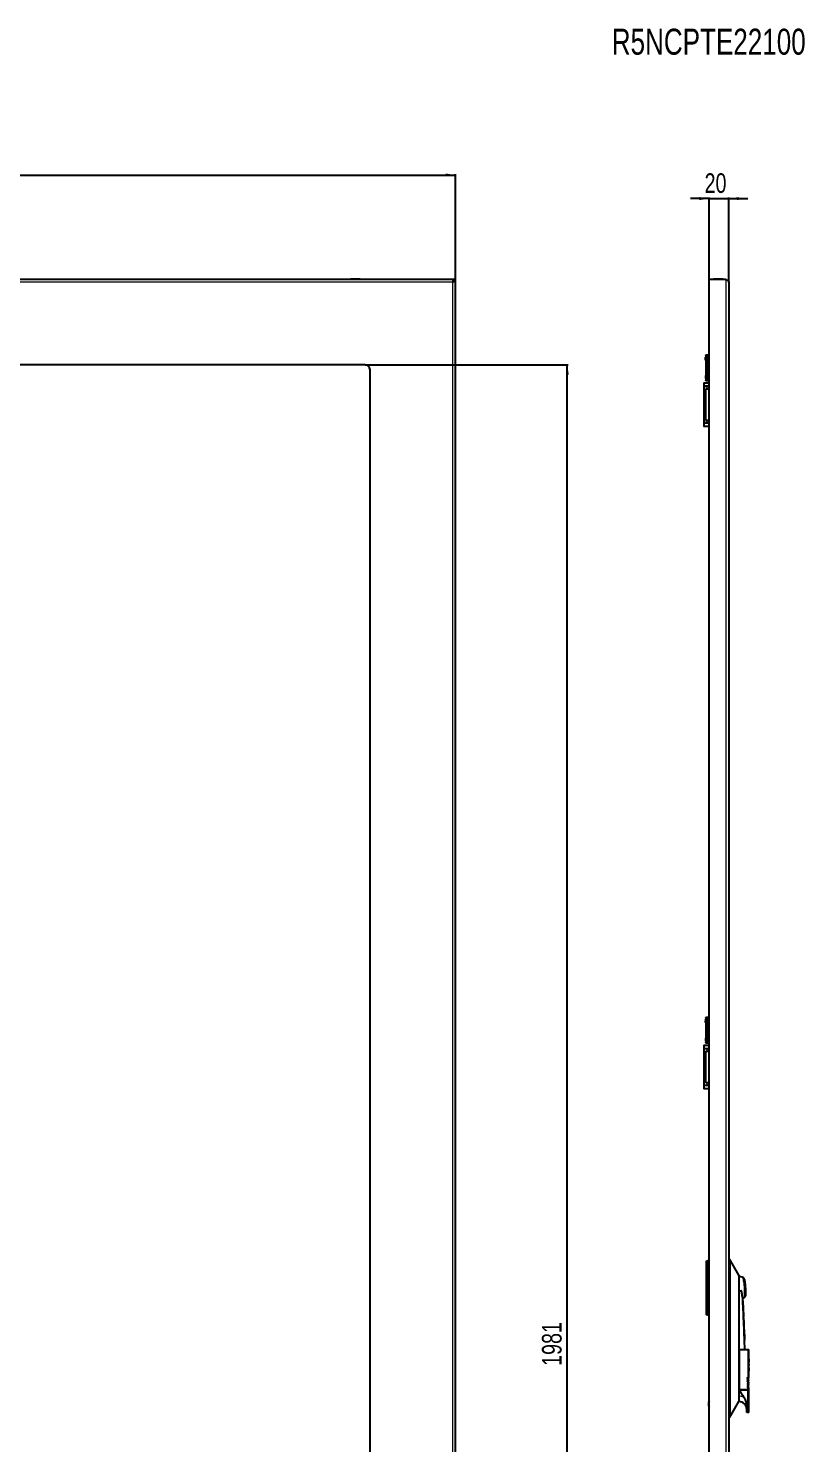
# Model space of a CAD drawing. Header units: millimetres. Extents: x -988 to 2049, y -1707 to 978.
# Drawn here: x -197 to 595, y -464 to 978 of the extents above; entities that cross this region are included whole.
import ezdxf

# ---------------------------------------------------------------- set-up
doc = ezdxf.new("R2010")
doc.units = ezdxf.units.MM
doc.layers.add('FORMAT', color=7, linetype='Continuous')
doc.styles.add('SLDTEXTSTYLE0', font='TXT', dxfattribs={"width": 0.75})
doc.dimstyles.new('SLDDIMSTYLE0', dxfattribs={"dimtxt": 20, "dimasz": 10, "dimexe": 0, "dimexo": 0.0625, "dimgap": 5, "dimtad": 2, "dimdec": 1, "dimrnd": 1e-09, "dimzin": 12, "dimdsep": 46, "dimtxsty": 'SLDTEXTSTYLE0', "dimsah": 1, "dimcen": 0.09, "dimadec": 0, "dimazin": 3, "dimtfac": 1, "dimtofl": 0, "dimtmove": 0, "dimatfit": 3, "dimfxl": 0, "dimfrac": 2, "dimtolj": 1, "dimtzin": 12, "dimarcsym": 0})
doc.dimstyles.new('SLDDIMSTYLE1', dxfattribs={"dimtxt": 20, "dimasz": 10, "dimexe": 0, "dimexo": 0.0625, "dimgap": 5, "dimtad": 2, "dimdec": 1, "dimrnd": 1e-09, "dimzin": 12, "dimdsep": 46, "dimtxsty": 'SLDTEXTSTYLE0', "dimsah": 1, "dimcen": 0.09, "dimadec": 0, "dimazin": 3, "dimtfac": 1, "dimtmove": 0, "dimatfit": 0, "dimfxl": 0, "dimfrac": 2, "dimtolj": 1, "dimtzin": 12, "dimarcsym": 0})

# ---------------------------------------------------------------- blocks, each defined once
blk = doc.blocks.new('_D')
at = {"layer": 'FORMAT'}
for p, q in [((-755.4, 722.3), (-755.4, 829.8)), ((-755.4, 828.8), (238.6, 828.8)), ((238.6, 722.3), (238.6, 829.8))]:
    blk.add_line(p, q, dxfattribs=at)
for points in [[(-755.4, 828.8), (-745.4, 827.3), (-745.4, 830.4)], [(238.6, 828.8), (228.6, 830.4), (228.6, 827.3)]]:
    blk.add_solid(points, dxfattribs=at)
at = {"layer": 'FORMAT', "insert": (-280.6, 854.6), "char_height": 20, "attachment_point": 1, "style": 'SLDTEXTSTYLE0'}
blk.add_mtext('994', dxfattribs=at)
blk = doc.blocks.new('_D_3')
at = {"layer": 'FORMAT'}
for p, q in [((146.6, 635.3), (353.6, 635.3)), ((352.6, -1345.7), (352.6, 635.3)), ((146.6, -1345.7), (353.6, -1345.7))]:
    blk.add_line(p, q, dxfattribs=at)
for points in [[(352.6, 635.3), (351.1, 625.3), (354.1, 625.3)], [(352.6, -1345.7), (354.1, -1335.7), (351.1, -1335.7)]]:
    blk.add_solid(points, dxfattribs=at)
at = {"layer": 'FORMAT', "insert": (326.8, -384.7), "char_height": 20, "attachment_point": 1, "rotation": 90, "style": 'SLDTEXTSTYLE0'}
blk.add_mtext('1981', dxfattribs=at)
blk = doc.blocks.new('_D_5')
at = {"layer": 'FORMAT'}
for p, q in [((497.3, 804.8), (478, 804.8)), ((497.3, 722.3), (497.3, 805.8)), ((497.3, 804.8), (517.3, 804.8)), ((517.3, 719.7), (517.3, 805.8)), ((517.3, 804.8), (536.5, 804.8))]:
    blk.add_line(p, q, dxfattribs=at)
for points in [[(497.3, 804.8), (487.3, 806.4), (487.3, 803.3)], [(517.3, 804.8), (527.3, 803.3), (527.3, 806.4)]]:
    blk.add_solid(points, dxfattribs=at)
at = {"layer": 'FORMAT', "insert": (492.5, 830.6), "char_height": 20, "attachment_point": 1, "style": 'SLDTEXTSTYLE0'}
blk.add_mtext('20', dxfattribs=at)

msp = doc.modelspace()

# ---------------------------------------------------------------- linework, layer by layer
at = {"color": 7, "linetype": 'Continuous', "lineweight": 25}
for p, q in [((236.29, 722.34), (-753.11, 722.34)), ((236.29, 722.34), (236.29, 720.61)), ((238.59, 722.34), (236.59, 722.34)), ((238.59, -1432.66), (238.59, 722.34)), ((497.27, -1432.66), (497.27, 722.34)), ((514.67, 722.34), (497.27, 722.34)), ((517.27, 719.74), (517.27, -279.16)), ((146.59, 635.34), (-663.41, 635.34)), ((493.67, 644.84), (493.67, 619.84)), ((497.27, 645.34), (495.67, 645.34)), ((151.59, -1340.66), (151.59, 630.34)), ((491.72, 616.34), (491.72, 614.34)), ((497.27, 616.84), (492.22, 616.84)), ((492.22, 613.84), (495.72, 613.84)), ((492.22, 613.84), (492.22, 613.54)), ((492.22, 576.14), (492.22, 613.54)), ((492.22, 613.54), (495.22, 613.54)), ((493.77, 610.84), (496.77, 610.84)), ((493.77, 578.84), (493.77, 610.84)), ((494.72, 613.84), (494.72, 613.54)), ((495.22, 613.54), (495.72, 613.54)), ((495.67, 619.34), (497.27, 619.34)), ((495.72, 613.54), (495.72, 613.84)), ((497.27, 610.84), (496.77, 610.84)), ((496.77, 578.84), (493.77, 578.84)), ((496.77, 578.84), (497.27, 578.84)), ((491.72, 575.34), (491.72, 573.34)), ((495.22, 576.14), (492.22, 576.14)), ((492.22, 576.14), (492.22, 575.84)), ((495.72, 575.84), (492.22, 575.84)), ((492.22, 572.84), (497.27, 572.84)), ((494.72, 576.14), (494.72, 575.84)), ((495.72, 576.14), (495.22, 576.14)), ((495.72, 575.84), (495.72, 576.14)), ((493.67, -30.16), (493.67, -55.16)), ((497.27, -29.66), (495.67, -29.66)), ((495.67, -55.66), (497.27, -55.66)), ((491.72, -58.66), (491.72, -60.66)), ((497.27, -58.16), (492.22, -58.16)), ((492.22, -61.16), (495.72, -61.16)), ((492.22, -61.16), (492.22, -61.46)), ((492.22, -98.86), (492.22, -61.46)), ((492.22, -61.46), (495.22, -61.46)), ((493.77, -64.16), (496.77, -64.16)), ((493.77, -96.16), (493.77, -64.16)), ((494.72, -61.16), (494.72, -61.46)), ((495.22, -61.46), (495.72, -61.46)), ((495.72, -61.46), (495.72, -61.16)), ((497.27, -64.16), (496.77, -64.16)), ((491.72, -99.66), (491.72, -101.66)), ((495.22, -98.86), (492.22, -98.86)), ((492.22, -98.86), (492.22, -99.16)), ((495.72, -99.16), (492.22, -99.16)), ((496.77, -96.16), (493.77, -96.16)), ((494.72, -98.86), (494.72, -99.16)), ((495.72, -98.86), (495.22, -98.86)), ((495.72, -99.16), (495.72, -98.86)), ((496.77, -96.16), (497.27, -96.16)), ((492.22, -102.16), (497.27, -102.16)), ((494.37, -277.66), (495.27, -277.66)), ((494.37, -279.66), (494.37, -277.66)), ((494.37, -330.66), (494.37, -279.66)), ((495.67, -278.06), (495.67, -279.66)), ((495.67, -278.46), (497.27, -278.46)), ((495.67, -279.66), (495.67, -330.66)), ((518.27, -276.16), (517.27, -276.16)), ((517.27, -279.16), (517.27, -281.66)), ((517.27, -281.66), (517.27, -431.66)), ((518.27, -281.66), (518.27, -431.66)), ((527.27, -292.16), (519.35, -278.08)), ((527.27, -292.16), (527.27, -297.63)), ((527.27, -297.63), (527.27, -305.16)), ((527.27, -305.16), (527.27, -408.16)), ((531.79, -324.83), (531.39, -315.64)), ((534.21, -313.22), (534.22, -313.04)), ((494.37, -332.66), (494.37, -330.66)), ((495.67, -330.66), (495.67, -332.26)), ((531.51, -318.86), (531.46, -318.49)), ((531.52, -318.86), (531.47, -318.49)), ((531.47, -318.49), (531.59, -321.64)), ((531.52, -319.15), (531.51, -318.86)), ((531.52, -318.86), (531.51, -318.86)), ((531.53, -319.15), (531.52, -318.86)), ((531.53, -319.15), (531.52, -319.15)), ((531.88, -326.92), (531.78, -324.83)), ((531.79, -324.84), (531.78, -324.84)), ((532.06, -330.83), (531.83, -327.03)), ((532.04, -330.43), (531.9, -327.34)), ((531.9, -328.73), (532.14, -332.72)), ((532.03, -330.43), (532.06, -330.83)), ((532.1, -332.09), (532.05, -330.83)), ((532.06, -330.83), (532.05, -330.83)), ((494.37, -332.66), (495.27, -332.66)), ((497.27, -331.86), (495.67, -331.86)), ((532.08, -332.72), (532.07, -332.72)), ((532.14, -332.72), (532.08, -332.72)), ((532.23, -334.94), (532.13, -332.72)), ((532.17, -334.94), (532.17, -334.93)), ((532.17, -334.94), (532.17, -334.94)), ((532.29, -336.2), (532.24, -334.94)), ((532.28, -336.21), (532.28, -336.2)), ((532.39, -338.66), (532.3, -336.53)), ((532.4, -338.66), (532.39, -338.66)), ((532.6, -343.21), (532.4, -338.64)), ((532.45, -340.68), (532.49, -341.66)), ((532.46, -340.68), (532.5, -341.66)), ((532.57, -343.21), (532.56, -343.21)), ((532.69, -345.58), (532.59, -343.21)), ((532.64, -345.58), (532.64, -345.58)), ((532.81, -348.05), (532.7, -345.58)), ((532.76, -347.29), (532.77, -347.29)), ((532.77, -347.29), (532.78, -347.29)), ((532.8, -347.81), (532.79, -347.66)), ((532.82, -348.21), (532.8, -347.93)), ((532.84, -349.51), (532.82, -349.51)), ((532.85, -349.51), (532.83, -349.51)), ((532.89, -349.98), (532.84, -348.73)), ((532.87, -350.3), (532.84, -349.51)), ((532.88, -350.3), (532.85, -349.51)), ((532.86, -350.3), (532.85, -350.3)), ((532.86, -350.3), (532.88, -350.3)), ((532.87, -349.48), (532.92, -350.58)), ((532.91, -350.29), (532.89, -349.98)), ((532.95, -351.19), (532.91, -350.4)), ((533, -352.42), (532.95, -351.19)), ((533.04, -353.23), (533.02, -352.95)), ((533.05, -353.48), (533.04, -353.34)), ((533.18, -356.55), (533.06, -353.87)), ((533.06, -353.95), (533.06, -353.95)), ((533.07, -353.95), (533.07, -353.95)), ((533.18, -358.01), (533.12, -356.57)), ((533.14, -356.55), (533.13, -356.55)), ((533.26, -358.66), (533.17, -356.55)), ((533.69, -368.16), (533.27, -358.66)), ((527.27, -368.16), (527.48, -368.16)), ((527.48, -368.16), (527.72, -368.16)), ((527.72, -368.16), (527.72, -408.66)), ((527.72, -368.16), (536.83, -368.16)), ((536.83, -368.16), (536.83, -396.16)), ((536.83, -368.16), (537.48, -368.16)), ((537.23, -373.16), (537.48, -373.16)), ((537.23, -373.16), (537.23, -382.92)), ((537.47, -375.11), (537.47, -373.16)), ((537.48, -373.16), (537.48, -368.16)), ((537.41, -382.92), (537.23, -382.92)), ((537.37, -386.72), (537.23, -386.72)), ((537.23, -386.72), (537.23, -389.69)), ((537.29, -387.22), (537.29, -388.02)), ((537.3, -387.22), (537.29, -387.22)), ((537.3, -388.02), (537.29, -388.02)), ((537.29, -388.51), (537.29, -389.69)), ((537.3, -388.51), (537.29, -388.51)), ((537.3, -387.22), (537.3, -388.02)), ((537.3, -387.22), (537.36, -387.22)), ((537.36, -388.02), (537.3, -388.02)), ((537.3, -388.51), (537.3, -389.69)), ((537.3, -388.51), (537.35, -388.51)), ((537.35, -375.11), (537.35, -380.97)), ((537.36, -375.11), (537.35, -375.11)), ((537.36, -380.97), (537.35, -380.97)), ((537.36, -375.11), (537.36, -380.97)), ((537.36, -375.11), (537.48, -375.11)), ((537.41, -380.97), (537.36, -380.97)), ((537.4, -388.25), (537.39, -388.25)), ((537.48, -376.09), (537.41, -376.09)), ((537.41, -376.09), (537.41, -380.97)), ((537.41, -382.92), (537.41, -385.85)), ((537.48, -385.85), (537.41, -385.85)), ((537.43, -387.56), (537.42, -387.56)), ((537.43, -388.9), (537.42, -388.9)), ((537.42, -389.26), (537.42, -389.27)), ((537.43, -389.26), (537.42, -389.26)), ((537.43, -389.27), (537.42, -389.27)), ((537.43, -389.26), (537.43, -389.27)), ((537.47, -386.72), (537.44, -389.69)), ((537.46, -378.04), (537.46, -380.97)), ((537.47, -378.04), (537.46, -378.04)), ((537.47, -380.97), (537.46, -380.97)), ((537.46, -382.92), (537.46, -383.9)), ((537.47, -382.92), (537.46, -382.92)), ((537.47, -383.9), (537.46, -383.9)), ((537.46, -388.59), (537.47, -387.32)), ((537.47, -388.59), (537.46, -388.59)), ((537.46, -389.69), (537.46, -389.08)), ((537.47, -389.08), (537.46, -389.08)), ((537.47, -378.04), (537.47, -376.09)), ((537.47, -378.04), (537.47, -380.97)), ((537.47, -378.04), (537.48, -378.04)), ((537.47, -382.92), (537.47, -380.97)), ((537.48, -380.97), (537.47, -380.97)), ((537.47, -382.92), (537.47, -383.9)), ((537.47, -382.92), (537.48, -382.92)), ((537.47, -385.85), (537.47, -383.9)), ((537.48, -383.9), (537.47, -383.9)), ((537.48, -386.72), (537.47, -386.72)), ((537.47, -388.59), (537.48, -387.32)), ((537.48, -387.32), (537.47, -387.32)), ((537.47, -389.08), (537.47, -388.26)), ((537.47, -388.59), (537.48, -388.59)), ((537.47, -389.08), (537.48, -389.08)), ((537.47, -389.69), (537.47, -389.08)), ((537.48, -376.09), (537.48, -375.11)), ((537.48, -380.97), (537.48, -378.04)), ((537.48, -383.9), (537.48, -382.92)), ((537.48, -386.72), (537.48, -385.85)), ((537.48, -387.35), (537.48, -386.72)), ((537.48, -387.32), (537.48, -388.59)), ((537.48, -396.16), (537.48, -389.08)), ((536.29, -396.26), (536.72, -396.26)), ((536.29, -397.66), (536.72, -397.66)), ((536.29, -399.06), (536.72, -399.06)), ((536.29, -400.46), (536.72, -400.46)), ((536.29, -401.86), (536.72, -401.86)), ((536.29, -403.26), (536.72, -403.26)), ((537.38, -396.26), (536.72, -396.26)), ((537.38, -397.66), (536.72, -397.66)), ((537.38, -399.06), (536.72, -399.06)), ((537.38, -400.46), (536.72, -400.46)), ((537.38, -401.86), (536.72, -401.86)), ((537.38, -403.26), (536.72, -403.26)), ((537.48, -397.56), (536.83, -397.56)), ((537.48, -398.96), (536.83, -398.96)), ((537.48, -400.36), (536.83, -400.36)), ((537.48, -401.76), (536.83, -401.76)), ((537.48, -403.16), (536.83, -403.16)), ((537.48, -397.56), (536.98, -396.26)), ((537.48, -398.96), (536.98, -397.66)), ((537.48, -400.36), (536.98, -399.06)), ((537.48, -401.76), (536.98, -400.46)), ((537.48, -403.16), (536.98, -401.86)), ((537.48, -404.56), (536.98, -403.26)), ((537.23, -389.69), (537.3, -389.69)), ((537.38, -389.69), (537.4, -389.69)), ((537.39, -389.69), (537.43, -389.69)), ((537.42, -389.6), (537.42, -389.69)), ((537.43, -389.6), (537.42, -389.6)), ((537.43, -389.6), (537.43, -389.69)), ((537.44, -389.69), (537.47, -389.69)), ((527.27, -408.16), (527.27, -409.16)), ((527.27, -408.66), (527.48, -408.66)), ((527.48, -409.16), (527.27, -409.16)), ((527.27, -415.69), (527.27, -421.16)), ((527.48, -408.66), (527.72, -408.66)), ((527.48, -409.16), (527.72, -409.16)), ((527.72, -408.66), (536.83, -408.66)), ((527.72, -409.16), (536.83, -409.16)), ((535.48, -409.16), (535.46, -408.66)), ((536.29, -404.66), (536.72, -404.66)), ((536.29, -406.06), (536.72, -406.06)), ((537.38, -404.66), (536.72, -404.66)), ((537.38, -406.06), (536.72, -406.06)), ((537.48, -404.56), (536.83, -404.56)), ((537.48, -405.96), (536.83, -405.96)), ((536.83, -407.36), (536.83, -408.66)), ((537.48, -407.36), (536.83, -407.36)), ((536.83, -408.66), (537.48, -408.66)), ((536.83, -429.16), (536.83, -409.16)), ((536.83, -409.16), (537.48, -409.16)), ((537.48, -405.96), (536.98, -404.66)), ((537.48, -407.36), (536.98, -406.06)), ((537.48, -408.66), (537.48, -407.36)), ((537.48, -432.16), (537.48, -409.16)), ((496.25, -422.88), (496.56, -422.96)), ((496.56, -424.06), (496.25, -424.14)), ((496.56, -421.51), (496.56, -421.59)), ((496.56, -422.96), (496.56, -424.06)), ((496.56, -425.43), (496.56, -425.51)), ((517.27, -431.66), (517.27, -434.16)), ((519.35, -435.25), (527.27, -421.16)), ((527.27, -421.16), (527.48, -421.16)), ((535.48, -429.16), (535.48, -426.07)), ((537.2, -432.16), (535.48, -432.16)), ((537.48, -432.16), (537.2, -432.16)), ((517.27, -434.16), (517.27, -1430.06)), ((518.27, -437.16), (517.27, -437.16))]:
    msp.add_line(p, q, dxfattribs=at)
at = {"color": 8, "linetype": 'Continuous', "lineweight": 18}
for p, q in [((141.45, 722.46), (131.73, 722.46)), ((141.34, 722.59), (131.84, 722.59)), ((511.13, 722.46), (501.41, 722.46)), ((511.02, 722.59), (501.52, 722.59)), ((514.67, -1432.66), (514.67, 722.34)), ((235.99, 719.74), (-752.81, 719.74)), ((235.99, -1430.06), (235.99, 719.74)), ((495.67, 644.84), (497.27, 644.84)), ((495.67, 619.84), (495.67, 644.84)), ((495.22, 613.54), (495.22, 613.84)), ((495.22, 610.84), (495.22, 613.54)), ((497.27, 619.84), (495.67, 619.84)), ((496.77, 578.84), (496.77, 610.84)), ((495.22, 576.14), (495.22, 578.84)), ((495.22, 575.84), (495.22, 576.14)), ((495.67, -55.16), (495.67, -30.16)), ((495.67, -30.16), (497.27, -30.16)), ((497.27, -55.16), (495.67, -55.16)), ((495.22, -61.46), (495.22, -61.16)), ((495.22, -64.16), (495.22, -61.46)), ((496.77, -96.16), (496.77, -64.16)), ((495.22, -98.86), (495.22, -96.16)), ((495.22, -99.16), (495.22, -98.86)), ((494.37, -279.66), (495.27, -279.66)), ((495.27, -279.66), (495.27, -277.66)), ((495.27, -330.66), (495.27, -279.66)), ((495.27, -279.66), (495.67, -279.66)), ((497.27, -279.46), (495.67, -279.46)), ((518.27, -281.66), (517.27, -281.66)), ((494.37, -330.66), (495.27, -330.66)), ((495.27, -332.66), (495.27, -330.66)), ((495.27, -330.66), (495.67, -330.66)), ((495.67, -330.86), (497.27, -330.86)), ((532.46, -340.68), (532.45, -340.68)), ((532.5, -341.66), (532.49, -341.66)), ((527.48, -368.16), (527.48, -408.66)), ((536.83, -396.16), (537.48, -396.16)), ((527.48, -415.69), (527.27, -415.69)), ((527.48, -421.16), (527.48, -415.69)), ((518.27, -431.66), (517.27, -431.66)), ((535.48, -429.16), (536.83, -429.16))]:
    msp.add_line(p, q, dxfattribs=at)
at = {"color": 7, "linetype": 'Continuous', "lineweight": 25, "flags": 128}
for points in [[(531.83, -327.03), (531.87, -327.98), (531.9, -328.73)], [(532.08, -332.72), (532.13, -333.96), (532.17, -334.94)], [(532.45, -341.35), (532.56, -343.72), (532.64, -345.58)], [(532.49, -341.66), (532.53, -342.53), (532.56, -343.21)], [(532.5, -341.66), (532.54, -342.53), (532.57, -343.21)], [(532.84, -350.16), (533.03, -354.56), (533.18, -358.01)], [(533.13, -356.55), (532.97, -353.05), (532.85, -350.3)], [(533.14, -356.55), (532.98, -353.05), (532.86, -350.3)], [(537.39, -388.99), (537.39, -389.17), (537.39, -389.31)], [(537.42, -389.26), (537.42, -389.06), (537.42, -388.9)], [(537.43, -389.26), (537.43, -389.06), (537.43, -388.9)]]:
    msp.add_lwpolyline(points, dxfattribs=at)
at = {"color": 7, "linetype": 'Continuous', "lineweight": 25}
for centre, radius, start, end in [((131.85, 722.46), 0.126, 96.02558, 180), ((157.49, 722.4), 25.77, 179.86102, 180.13898), ((136.59, 677.59), 45.25, 90.0016, 96.02558), ((136.59, 677.59), 45.25, 83.97442, 89.9984), ((141.32, 722.46), 0.126, 0, 83.97442), ((115.68, 722.4), 25.77, 359.86102, 0.13898), ((501.54, 722.46), 0.126, 96.02558, 180), ((527.18, 722.4), 25.77, 179.86102, 180.13898), ((506.27, 677.59), 45.25, 90.0016, 96.02558), ((506.27, 677.59), 45.25, 83.97442, 89.9984), ((511.01, 722.46), 0.126, 0, 83.97442), ((485.37, 722.4), 25.77, 359.86102, 0.13898), ((146.59, 630.34), 5, 0, 90), ((492.22, 616.34), 0.5, 90, 180), ((492.22, 614.34), 0.5, 180, 270), ((492.22, 575.34), 0.5, 90, 180), ((492.22, 573.34), 0.5, 180, 270), ((492.22, -58.66), 0.5, 90, 180), ((492.22, -60.66), 0.5, 180, 270), ((492.22, -99.66), 0.5, 90, 180), ((492.22, -101.66), 0.5, 180, 270), ((495.27, -278.06), 0.4, 0, 90), ((527.27, -305.16), 11.4, 66.37549, 90), ((527.27, -305.16), 11.4, 291.36213, 301.71629), ((495.27, -332.26), 0.4, 270, 0), ((537.38, -396.16), 0.1, 270, 0), ((537.38, -397.56), 0.1, 270, 0), ((537.38, -398.96), 0.1, 270, 0), ((537.38, -400.36), 0.1, 270, 0), ((537.38, -401.76), 0.1, 270, 360), ((537.38, -403.16), 0.1, 270, 0), ((537.38, -404.56), 0.1, 270, 0), ((537.38, -405.96), 0.1, 270, 0), ((501.66, -423.51), 5.45, 159.42245, 173.41237), ((501.66, -423.52), 5.45, 186.58763, 200.57755), ((501.52, -423.51), 5.35, 142.60007, 158.09132), ((501.52, -423.51), 5.35, 201.90868, 217.39993), ((527.48, -429.16), 8, 0, 90)]:
    msp.add_arc(centre, radius, start, end, dxfattribs=at)
at = {"color": 8, "linetype": 'Continuous', "lineweight": 18}
msp.add_arc((527.63, -427.76), 12.07, 66.28954, 90.71323, dxfattribs=at)
at = {"color": 7, "linetype": 'Continuous', "lineweight": 25}
for points, knots in [([(236.29, 722.34), (236.26, 722.34), (236.24, 722.27), (236.19, 722.01), (236.16, 721.82), (236.11, 721.34), (236.09, 721.05), (236.04, 720.42), (236.01, 720.08), (235.99, 719.74)], [0, 0, 0, 0, 0.25, 0.25, 0.5, 0.5, 0.75, 0.75, 1, 1, 1, 1]), ([(235.99, 719.74), (236.16, 719.85), (236.33, 719.96), (236.66, 720.17), (236.83, 720.28), (237.14, 720.5), (237.29, 720.61), (237.58, 720.82), (237.71, 720.93), (237.95, 721.15), (238.06, 721.26), (238.25, 721.47), (238.33, 721.58), (238.52, 721.91), (238.59, 722.12), (238.59, 722.34)], [0, 0, 0, 0, 0.125, 0.125, 0.25, 0.25, 0.375, 0.375, 0.5, 0.5, 0.625, 0.625, 0.75, 0.75, 1, 1, 1, 1]), ([(235.99, 719.74), (236.15, 720.17), (236.3, 720.6), (236.52, 721.47), (236.59, 721.9), (236.59, 722.34)], [0, 0, 0, 0, 0.5, 0.5, 1, 1, 1, 1]), ([(514.67, 722.34), (514.84, 722.23), (515.01, 722.12), (515.35, 721.91), (515.51, 721.8), (515.83, 721.58), (515.98, 721.47), (516.26, 721.26), (516.39, 721.15), (516.63, 720.93), (516.74, 720.82), (516.93, 720.61), (517.01, 720.5), (517.21, 720.17), (517.27, 719.96), (517.27, 719.74)], [0, 0, 0, 0, 0.125, 0.125, 0.25, 0.25, 0.375, 0.375, 0.5, 0.5, 0.625, 0.625, 0.75, 0.75, 1, 1, 1, 1]), ([(493.37, 642.84), (493.37, 642.9), (493.37, 642.98), (493.37, 643.07), (493.37, 643.16), (493.37, 643.29), (493.37, 643.32), (493.37, 643.34)], [0, 0, 0, 0, 0.1246927, 0.1871822, 0.2497734, 0.5000394, 1, 1, 1, 1]), ([(493.37, 642.63), (493.37, 642.63), (493.37, 642.64), (493.37, 642.65), (493.37, 642.66), (493.37, 642.68), (493.37, 642.72), (493.37, 642.77), (493.37, 642.81), (493.37, 642.83), (493.37, 642.84)], [0, 0, 0, 0, 0.1288253, 0.1801694, 0.2433966, 0.3698599, 0.4998642, 0.7496495, 0.8434763, 1, 1, 1, 1]), ([(493.37, 641.12), (493.37, 641.2), (493.37, 641.36), (493.37, 641.58), (493.37, 641.75), (493.37, 641.92), (493.37, 642.03), (493.37, 642.04), (493.37, 642.05)], [0, 0, 0, 0, 0.12504855, 0.2498861, 0.37085579, 0.49981991, 0.74960864, 1, 1, 1, 1]), ([(493.37, 640.28), (493.37, 640.29), (493.37, 640.3), (493.37, 640.38), (493.37, 640.48), (493.37, 640.61), (493.37, 640.82), (493.37, 641), (493.37, 641.12)], [0, 0, 0, 0, 0.25007, 0.3791813, 0.5004993, 0.6241696, 0.7508424, 1, 1, 1, 1]), ([(493.37, 624.4), (493.37, 624.39), (493.37, 624.38), (493.37, 624.29), (493.37, 624.2), (493.37, 624.07), (493.37, 623.86), (493.37, 623.68), (493.37, 623.55)], [0, 0, 0, 0, 0.2500695, 0.3795588, 0.5004992, 0.6245563, 0.7508428, 1, 1, 1, 1]), ([(493.37, 623.55), (493.37, 623.52), (493.37, 623.44), (493.37, 623.28), (493.37, 623.1), (493.37, 622.92), (493.37, 622.76), (493.37, 622.65), (493.37, 622.64), (493.37, 622.63)], [0, 0, 0, 0, 0.0626366, 0.1252782, 0.2500723, 0.3748405, 0.4999941, 0.7496958, 1, 1, 1, 1]), ([(493.37, 622.05), (493.37, 622.04), (493.37, 622.04), (493.37, 622.03), (493.37, 622.02), (493.37, 621.99), (493.37, 621.93), (493.37, 621.88), (493.37, 621.84)], [0, 0, 0, 0, 0.1310705, 0.1824367, 0.2437962, 0.3713877, 0.5004416, 1, 1, 1, 1]), ([(493.37, 621.84), (493.37, 621.81), (493.37, 621.76), (493.37, 621.67), (493.37, 621.61), (493.37, 621.52), (493.37, 621.39), (493.37, 621.36), (493.37, 621.34)], [0, 0, 0, 0, 0.0626863, 0.1251726, 0.1876279, 0.2501847, 0.5003136, 1, 1, 1, 1]), ([(493.37, -32.16), (493.37, -32.1), (493.37, -32.02), (493.37, -31.93), (493.37, -31.84), (493.37, -31.71), (493.37, -31.68), (493.37, -31.66)], [0, 0, 0, 0, 0.1246927, 0.1871822, 0.2497734, 0.5000394, 1, 1, 1, 1]), ([(493.37, -32.37), (493.37, -32.37), (493.37, -32.36), (493.37, -32.35), (493.37, -32.34), (493.37, -32.32), (493.37, -32.28), (493.37, -32.23), (493.37, -32.19), (493.37, -32.17), (493.37, -32.16)], [0, 0, 0, 0, 0.1288253, 0.1801694, 0.2433966, 0.3698599, 0.4998642, 0.7496495, 0.8434763, 1, 1, 1, 1]), ([(493.37, -33.88), (493.37, -33.8), (493.37, -33.64), (493.37, -33.42), (493.37, -33.25), (493.37, -33.08), (493.37, -32.97), (493.37, -32.96), (493.37, -32.95)], [0, 0, 0, 0, 0.1250486, 0.2498861, 0.3708558, 0.4998199, 0.7496086, 1, 1, 1, 1]), ([(493.37, -34.72), (493.37, -34.71), (493.37, -34.7), (493.37, -34.62), (493.37, -34.52), (493.37, -34.39), (493.37, -34.18), (493.37, -34), (493.37, -33.88)], [0, 0, 0, 0, 0.25007, 0.3791813, 0.5004993, 0.6241696, 0.7508424, 1, 1, 1, 1]), ([(493.37, -50.6), (493.37, -50.61), (493.37, -50.62), (493.37, -50.71), (493.37, -50.8), (493.37, -50.93), (493.37, -51.14), (493.37, -51.32), (493.37, -51.45)], [0, 0, 0, 0, 0.2500695, 0.3795588, 0.5004992, 0.6245563, 0.7508428, 1, 1, 1, 1]), ([(493.37, -51.45), (493.37, -51.48), (493.37, -51.56), (493.37, -51.72), (493.37, -51.9), (493.37, -52.08), (493.37, -52.24), (493.37, -52.35), (493.37, -52.36), (493.37, -52.37)], [0, 0, 0, 0, 0.0626366, 0.1252782, 0.2500723, 0.3748405, 0.4999941, 0.7496958, 1, 1, 1, 1]), ([(493.37, -52.95), (493.37, -52.96), (493.37, -52.96), (493.37, -52.97), (493.37, -52.98), (493.37, -53.01), (493.37, -53.07), (493.37, -53.12), (493.37, -53.16)], [0, 0, 0, 0, 0.1310705, 0.1824367, 0.2437962, 0.3713877, 0.5004416, 1, 1, 1, 1]), ([(493.37, -53.16), (493.37, -53.19), (493.37, -53.24), (493.37, -53.33), (493.37, -53.39), (493.37, -53.48), (493.37, -53.61), (493.37, -53.64), (493.37, -53.66)], [0, 0, 0, 0, 0.0626863, 0.1251726, 0.1876279, 0.2501847, 0.5003136, 1, 1, 1, 1]), ([(518.27, -276.16), (518.27, -276.22), (518.27, -276.34), (518.27, -277.29), (518.27, -278.69), (518.27, -280.23), (518.27, -281.26), (518.27, -281.66)], [0, 0, 0, 0, 0.2146939, 0.4293877, 0.6440816, 0.8587754, 1, 1, 1, 1]), ([(519.35, -278.08), (519.16, -277.78), (518.8, -277.2), (518.45, -276.49), (518.28, -276.16)], [0, 0, 0, 0, 0.5253232, 1, 1, 1, 1]), ([(532.9, -295.92), (532.88, -295.86), (532.82, -295.68), (532.64, -295.38), (532.33, -295), (532.02, -294.83), (531.85, -294.74)], [0, 0, 0, 0, 0.1241525, 0.3416426, 0.6499736, 1, 1, 1, 1]), ([(532.98, -296.26), (532.97, -296.24), (532.96, -296.15), (533.05, -296.65), (533.25, -297.84), (533.59, -300.07), (533.9, -302.82), (534.14, -305.77), (534.25, -308.55), (534.27, -310.87), (534.24, -312.5), (534.21, -313.16), (534.21, -313.21), (534.21, -313.22)], [0, 0, 0, 0, 0.0304029, 0.0987685, 0.2060227, 0.3169243, 0.4297958, 0.5422701, 0.6521441, 0.7582201, 0.8609093, 0.9621672, 1, 1, 1, 1]), ([(531.37, -315.64), (531.37, -315.65), (531.38, -315.67), (531.13, -314.31), (530.81, -312.12), (530.52, -310.05), (530.45, -308.82), (530.21, -308.45), (530.14, -308.4), (530.08, -308.38), (529.95, -308.39), (529.51, -308.46), (528.58, -308.49), (527.77, -308.28), (527.29, -308.16)], [0, 0, 0, 0, 0.14208841, 0.36746336, 0.59156064, 0.73942606, 0.81330964, 0.82019129, 0.82561243, 0.82930256, 0.83304224, 0.84875727, 0.91187682, 1, 1, 1, 1]), ([(533.27, -314.83), (533.35, -314.79), (533.57, -314.66), (533.82, -314.36), (534.03, -314.03), (534.13, -313.75), (534.17, -313.58), (534.18, -313.52)], [0, 0, 0, 0, 0.17470151, 0.45834159, 0.69638119, 0.88850071, 1, 1, 1, 1]), ([(531.62, -321.58), (531.6, -321.15), (531.56, -320.27), (531.54, -319.53), (531.53, -319.15)], [0, 0, 0, 0, 0.5009634, 1, 1, 1, 1]), ([(531.59, -321.64), (531.62, -322.23), (531.67, -323.41), (531.76, -325.12), (531.84, -326.43), (531.89, -327.09), (531.9, -327.31), (531.9, -327.34), (531.9, -327.35)], [0, 0, 0, 0, 0.2502823, 0.4993933, 0.7487907, 0.8746994, 0.9372862, 1, 1, 1, 1]), ([(531.79, -324.84), (531.79, -324.83), (531.79, -324.79), (531.78, -324.54), (531.75, -324.18), (531.72, -323.59), (531.67, -322.71), (531.63, -321.96), (531.62, -321.58)], [0, 0, 0, 0, 0.1244159, 0.2483566, 0.3739824, 0.5001693, 0.7493996, 1, 1, 1, 1]), ([(532.29, -336.23), (532.29, -336.19), (532.29, -336.11), (532.29, -336.44), (532.3, -337.04), (532.32, -337.55), (532.32, -337.81)], [0, 0, 0, 0, 0.248736, 0.498686, 0.7481067, 1, 1, 1, 1]), ([(532.32, -337.81), (532.33, -338.09), (532.35, -338.63), (532.39, -339.84), (532.43, -340.74), (532.45, -341.35)], [0, 0, 0, 0, 0.249362, 0.4996719, 1, 1, 1, 1]), ([(532.39, -338.66), (532.39, -338.67), (532.39, -338.68), (532.39, -338.86), (532.39, -339.11), (532.4, -339.46), (532.42, -339.99), (532.44, -340.41), (532.45, -340.68)], [0, 0, 0, 0, 0.2494324, 0.37514, 0.4993561, 0.6234585, 0.749245, 1, 1, 1, 1]), ([(532.4, -338.66), (532.4, -338.67), (532.4, -338.68), (532.4, -338.86), (532.4, -339.11), (532.41, -339.46), (532.43, -339.99), (532.45, -340.41), (532.46, -340.68)], [0, 0, 0, 0, 0.2494324, 0.37514, 0.4993561, 0.6234585, 0.749245, 1, 1, 1, 1]), ([(532.79, -347.66), (532.79, -347.73), (532.8, -347.85), (532.81, -348.26), (532.83, -348.89), (532.86, -349.72), (532.89, -350.3), (532.9, -350.58)], [0, 0, 0, 0, 0.1246003, 0.2489765, 0.5004054, 0.7493329, 1, 1, 1, 1]), ([(532.91, -350.58), (532.89, -350.06), (532.86, -349.29), (532.82, -348.32), (532.81, -347.98), (532.8, -347.81)], [0, 0, 0, 0, 0.4989654, 0.74992197, 1, 1, 1, 1]), ([(532.92, -350.58), (532.9, -350.16), (532.87, -349.53), (532.84, -348.73), (532.82, -348.38), (532.82, -348.21)], [0, 0, 0, 0, 0.5014603, 0.750257, 1, 1, 1, 1]), ([(532.83, -349.51), (532.83, -349.52), (532.83, -349.54), (532.83, -349.69), (532.83, -349.87), (532.83, -350.04), (532.84, -350.12), (532.84, -350.16)], [0, 0, 0, 0, 0.2494454, 0.4989987, 0.7485105, 0.8738593, 1, 1, 1, 1]), ([(532.9, -350.58), (532.91, -350.86), (532.94, -351.42), (532.98, -352.24), (533.01, -352.87), (533.04, -353.28), (533.04, -353.41), (533.05, -353.48)], [0, 0, 0, 0, 0.24873067, 0.49737733, 0.75052803, 0.87523315, 1, 1, 1, 1]), ([(533.04, -353.34), (533.03, -353.17), (533.02, -352.83), (532.97, -351.87), (532.93, -351.1), (532.91, -350.58)], [0, 0, 0, 0, 0.2495753, 0.5008418, 1, 1, 1, 1]), ([(532.92, -350.58), (532.94, -350.96), (532.96, -351.38), (532.97, -351.76), (532.97, -351.79)], [0, 0, 0, 0, 0.9133415, 1, 1, 1, 1]), ([(533.02, -352.95), (533.02, -352.78), (533, -352.43), (532.97, -351.63), (532.94, -351), (532.92, -350.58)], [0, 0, 0, 0, 0.2508953, 0.500775, 1, 1, 1, 1]), ([(533.05, -353.52), (533.05, -353.58), (533.06, -353.77), (533.06, -353.88), (533.07, -353.95)], [0, 0, 0, 0, 0.33497063, 1, 1, 1, 1]), ([(533.18, -358.01), (533.18, -358.05), (533.19, -358.14), (533.2, -358.3), (533.21, -358.48), (533.22, -358.63), (533.23, -358.65), (533.23, -358.66)], [0, 0, 0, 0, 0.1253881, 0.2505914, 0.5001924, 0.7498055, 1, 1, 1, 1]), ([(537.35, -388.51), (537.36, -388.52), (537.37, -388.52), (537.38, -388.58), (537.38, -388.65), (537.39, -388.75), (537.39, -388.87), (537.39, -388.96), (537.39, -388.99)], [0, 0, 0, 0, 0.3623072, 0.4997618, 0.6038945, 0.7077513, 0.8881589, 1, 1, 1, 1]), ([(537.42, -387.56), (537.42, -387.48), (537.42, -387.33), (537.42, -387.11), (537.41, -386.95), (537.39, -386.74), (537.37, -386.73), (537.36, -386.72)], [0, 0, 0, 0, 0.125885, 0.2500023, 0.3752557, 0.5012371, 1, 1, 1, 1]), ([(537.36, -387.22), (537.37, -387.22), (537.38, -387.23), (537.39, -387.33), (537.39, -387.42), (537.39, -387.52), (537.39, -387.59), (537.39, -387.62)], [0, 0, 0, 0, 0.4647786, 0.6394977, 0.7667833, 0.8944855, 1, 1, 1, 1]), ([(537.39, -387.62), (537.39, -387.66), (537.39, -387.74), (537.39, -387.84), (537.39, -387.92), (537.38, -388.01), (537.37, -388.01), (537.36, -388.02)], [0, 0, 0, 0, 0.1448477, 0.2595538, 0.3741459, 0.5488424, 1, 1, 1, 1]), ([(537.43, -387.56), (537.43, -387.47), (537.43, -387.3), (537.42, -387.09), (537.42, -386.92), (537.4, -386.74), (537.38, -386.73), (537.37, -386.72)], [0, 0, 0, 0, 0.1491412, 0.264134, 0.3788516, 0.5602325, 1, 1, 1, 1]), ([(537.39, -388.25), (537.4, -388.23), (537.41, -388.19), (537.41, -388.06), (537.42, -387.93), (537.42, -387.77), (537.42, -387.64), (537.42, -387.56)], [0, 0, 0, 0, 0.2497832, 0.499064, 0.6242352, 0.7496528, 1, 1, 1, 1]), ([(537.42, -388.9), (537.42, -388.82), (537.41, -388.71), (537.41, -388.56), (537.41, -388.46), (537.41, -388.39), (537.4, -388.31), (537.4, -388.27), (537.39, -388.25)], [0, 0, 0, 0, 0.2503671, 0.3757454, 0.500635, 0.6256328, 0.7501265, 1, 1, 1, 1]), ([(537.39, -389.31), (537.39, -389.35), (537.39, -389.42), (537.39, -389.54), (537.39, -389.63), (537.39, -389.68), (537.39, -389.69)], [0, 0, 0, 0, 0.25613945, 0.51269783, 0.91902215, 1, 1, 1, 1]), ([(537.4, -388.25), (537.41, -388.22), (537.42, -388.17), (537.42, -388), (537.43, -387.81), (537.43, -387.65), (537.43, -387.57), (537.43, -387.56)], [0, 0, 0, 0, 0.3314728, 0.5464809, 0.7625261, 0.960277, 1, 1, 1, 1]), ([(537.43, -388.9), (537.43, -388.8), (537.42, -388.64), (537.42, -388.44), (537.41, -388.32), (537.41, -388.28), (537.4, -388.25)], [0, 0, 0, 0, 0.3364219, 0.5234602, 0.710673, 1, 1, 1, 1]), ([(537.42, -389.6), (537.42, -389.59), (537.42, -389.58), (537.42, -389.54), (537.42, -389.44), (537.42, -389.34), (537.42, -389.27)], [0, 0, 0, 0, 0.1253633, 0.25003164, 0.49967516, 1, 1, 1, 1]), ([(537.43, -389.6), (537.43, -389.59), (537.43, -389.56), (537.43, -389.48), (537.43, -389.38), (537.43, -389.31), (537.43, -389.27)], [0, 0, 0, 0, 0.2026304, 0.4204058, 0.7280078, 1, 1, 1, 1]), ([(536.82, -397.56), (536.73, -397.34), (536.6, -397.02), (536.42, -396.59), (536.33, -396.37), (536.29, -396.26)], [0, 0, 0, 0, 0.4999933, 0.7499958, 1, 1, 1, 1]), ([(536.82, -398.96), (536.73, -398.74), (536.6, -398.42), (536.42, -397.99), (536.33, -397.77), (536.29, -397.66)], [0, 0, 0, 0, 0.4999933, 0.7499958, 1, 1, 1, 1]), ([(536.82, -400.36), (536.73, -400.14), (536.6, -399.82), (536.42, -399.39), (536.33, -399.17), (536.29, -399.06)], [0, 0, 0, 0, 0.4999933, 0.7499958, 1, 1, 1, 1]), ([(536.82, -401.76), (536.73, -401.54), (536.6, -401.22), (536.42, -400.79), (536.33, -400.57), (536.29, -400.46)], [0, 0, 0, 0, 0.4999933, 0.7499958, 1, 1, 1, 1]), ([(536.82, -403.16), (536.73, -402.94), (536.6, -402.62), (536.42, -402.19), (536.33, -401.97), (536.29, -401.86)], [0, 0, 0, 0, 0.49999327, 0.74999583, 1, 1, 1, 1]), ([(536.82, -404.56), (536.73, -404.34), (536.6, -404.02), (536.42, -403.59), (536.33, -403.37), (536.29, -403.26)], [0, 0, 0, 0, 0.4999933, 0.7499958, 1, 1, 1, 1]), ([(536.72, -396.26), (536.73, -396.26), (536.76, -396.26), (536.8, -396.23), (536.82, -396.2), (536.82, -396.18), (536.83, -396.16), (536.83, -396.16)], [0, 0, 0, 0, 0.2956914, 0.5686867, 0.7598531, 0.9519121, 1, 1, 1, 1]), ([(536.72, -397.66), (536.73, -397.66), (536.76, -397.66), (536.8, -397.63), (536.82, -397.6), (536.82, -397.58), (536.83, -397.56), (536.83, -397.56)], [0, 0, 0, 0, 0.2956914, 0.5686867, 0.7598531, 0.9519121, 1, 1, 1, 1]), ([(536.72, -399.06), (536.73, -399.06), (536.76, -399.06), (536.8, -399.03), (536.82, -399), (536.82, -398.98), (536.83, -398.96), (536.83, -398.96)], [0, 0, 0, 0, 0.29569138, 0.56868667, 0.75985305, 0.95191208, 1, 1, 1, 1]), ([(536.72, -400.46), (536.73, -400.46), (536.76, -400.46), (536.8, -400.43), (536.82, -400.4), (536.82, -400.38), (536.83, -400.36), (536.83, -400.36)], [0, 0, 0, 0, 0.29569138, 0.56868667, 0.75985305, 0.95191208, 1, 1, 1, 1]), ([(536.72, -401.86), (536.73, -401.86), (536.76, -401.86), (536.8, -401.83), (536.82, -401.8), (536.82, -401.78), (536.83, -401.76), (536.83, -401.76)], [0, 0, 0, 0, 0.2956914, 0.5686867, 0.7598531, 0.9519121, 1, 1, 1, 1]), ([(536.72, -403.26), (536.73, -403.26), (536.76, -403.26), (536.8, -403.23), (536.82, -403.2), (536.82, -403.18), (536.83, -403.16), (536.83, -403.16)], [0, 0, 0, 0, 0.2956914, 0.5686867, 0.7598531, 0.9519121, 1, 1, 1, 1]), ([(527.27, -409.16), (527.27, -410.29), (527.27, -412.63), (527.27, -414.65), (527.27, -415.69)], [0, 0, 0, 0, 0.4843885, 1, 1, 1, 1]), ([(527.72, -409.16), (528.54, -410.41), (530.19, -412.9), (531.72, -415.44), (532.48, -416.71)], [0, 0, 0, 0, 0.499713, 1, 1, 1, 1]), ([(532.48, -416.71), (533.09, -417.88), (534.33, -420.25), (535.34, -423.45), (535.45, -425.45), (535.48, -426.07)], [0, 0, 0, 0, 0.4010146, 0.8123709, 1, 1, 1, 1]), ([(536.82, -405.96), (536.73, -405.74), (536.6, -405.42), (536.42, -404.99), (536.33, -404.77), (536.29, -404.66)], [0, 0, 0, 0, 0.4999933, 0.7499958, 1, 1, 1, 1]), ([(536.82, -407.36), (536.73, -407.14), (536.6, -406.82), (536.42, -406.39), (536.33, -406.17), (536.29, -406.06)], [0, 0, 0, 0, 0.4999933, 0.7499958, 1, 1, 1, 1]), ([(536.72, -404.66), (536.73, -404.66), (536.76, -404.66), (536.8, -404.63), (536.82, -404.6), (536.82, -404.58), (536.83, -404.56), (536.83, -404.56)], [0, 0, 0, 0, 0.2956914, 0.5686867, 0.7598531, 0.9519121, 1, 1, 1, 1]), ([(536.72, -406.06), (536.73, -406.06), (536.76, -406.06), (536.8, -406.03), (536.82, -406), (536.82, -405.98), (536.83, -405.96), (536.83, -405.96)], [0, 0, 0, 0, 0.2956914, 0.5686867, 0.7598531, 0.9519121, 1, 1, 1, 1]), ([(518.27, -431.66), (518.27, -432.28), (518.27, -433.52), (518.27, -435.16), (518.27, -436.41), (518.27, -437.07), (518.27, -437.13), (518.27, -437.16)], [0, 0, 0, 0, 0.2146898, 0.4293796, 0.6440728, 0.8587666, 1, 1, 1, 1]), ([(535.48, -432.16), (535.48, -432.12), (535.48, -432.05), (535.48, -431.44), (535.48, -430.57), (535.48, -429.75), (535.48, -429.29), (535.48, -429.16)], [0, 0, 0, 0, 0.2441944, 0.4889806, 0.7166564, 0.9231563, 1, 1, 1, 1]), ([(536.83, -429.16), (536.83, -429.46), (536.84, -430.05), (536.9, -430.85), (536.98, -431.51), (537.08, -432.01), (537.16, -432.15), (537.2, -432.16), (537.2, -432.16)], [0, 0, 0, 0, 0.1698955, 0.3393802, 0.5190387, 0.7268484, 0.9704723, 1, 1, 1, 1]), ([(518.28, -437.16), (518.45, -436.83), (518.8, -436.13), (519.16, -435.55), (519.35, -435.25)], [0, 0, 0, 0, 0.4745904, 1, 1, 1, 1])]:
    msp.add_open_spline(points, degree=3, knots=knots, dxfattribs=at)
for points in [[(493.67, 644.84), (493.68, 644.9), (493.69, 645.04), (493.81, 645.2), (493.98, 645.32), (494.11, 645.33), (494.17, 645.34)], [(495.67, 645.34), (495.48, 645.34), (495.08, 645.34), (494.59, 645.34), (494.24, 645.34), (494.19, 645.34), (494.17, 645.34)], [(494.17, 619.34), (494.11, 619.35), (493.98, 619.36), (493.81, 619.48), (493.69, 619.64), (493.68, 619.77), (493.67, 619.84)], [(494.17, 619.34), (494.19, 619.34), (494.24, 619.34), (494.59, 619.34), (495.08, 619.34), (495.48, 619.34), (495.67, 619.34)], [(493.67, -30.16), (493.68, -30.1), (493.69, -29.96), (493.81, -29.8), (493.98, -29.68), (494.11, -29.67), (494.17, -29.66)], [(495.67, -29.66), (495.48, -29.66), (495.08, -29.66), (494.59, -29.66), (494.24, -29.66), (494.19, -29.66), (494.17, -29.66)], [(494.17, -55.66), (494.11, -55.65), (493.98, -55.64), (493.81, -55.52), (493.69, -55.36), (493.68, -55.23), (493.67, -55.16)], [(494.17, -55.66), (494.19, -55.66), (494.24, -55.66), (494.59, -55.66), (495.08, -55.66), (495.48, -55.66), (495.67, -55.66)]]:
    msp.add_open_spline(points, degree=3, dxfattribs=at)
at = {"color": 8, "linetype": 'Continuous', "lineweight": 18}
for points in [[(495.67, 644.84), (495.41, 644.84), (494.89, 644.84), (494.23, 644.84), (493.76, 644.84), (493.7, 644.84), (493.67, 644.84)], [(495.67, 645.34), (495.67, 645.33), (495.67, 645.32), (495.67, 645.2), (495.67, 645.04), (495.67, 644.9), (495.67, 644.84)], [(493.67, 619.84), (493.7, 619.84), (493.76, 619.84), (494.23, 619.84), (494.89, 619.84), (495.41, 619.84), (495.67, 619.84)], [(495.67, 619.84), (495.67, 619.77), (495.67, 619.64), (495.67, 619.48), (495.67, 619.36), (495.67, 619.35), (495.67, 619.34)], [(495.67, -30.16), (495.41, -30.16), (494.89, -30.16), (494.23, -30.16), (493.76, -30.16), (493.7, -30.16), (493.67, -30.16)], [(495.67, -29.66), (495.67, -29.67), (495.67, -29.68), (495.67, -29.8), (495.67, -29.96), (495.67, -30.1), (495.67, -30.16)], [(493.67, -55.16), (493.7, -55.16), (493.76, -55.16), (494.23, -55.16), (494.89, -55.16), (495.41, -55.16), (495.67, -55.16)], [(495.67, -55.16), (495.67, -55.23), (495.67, -55.36), (495.67, -55.52), (495.67, -55.64), (495.67, -55.65), (495.67, -55.66)]]:
    msp.add_open_spline(points, degree=3, dxfattribs=at)
for points, knots in [([(533.27, -314.86), (533.27, -314.84), (533.27, -314.79), (533.29, -314.01), (533.33, -312.09), (533.31, -309.34), (533.17, -306.05), (532.9, -302.55), (532.52, -299.29), (532.13, -296.66), (531.89, -295.26), (531.78, -294.66), (531.8, -294.77), (531.8, -294.81)], [0, 0, 0, 0, 0.0382874, 0.1405502, 0.2435704, 0.3491252, 0.4577705, 0.5687665, 0.6805223, 0.7911508, 0.8990494, 0.9681599, 1, 1, 1, 1]), ([(527.48, -415.69), (527.48, -415.69), (527.48, -415.6), (527.48, -415.01), (527.48, -413.86), (527.48, -412.16), (527.48, -410.57), (527.48, -409.56), (527.48, -409.16)], [0, 0, 0, 0, 0.0000085, 0.0461342, 0.3061289, 0.5665281, 0.8267007, 1, 1, 1, 1])]:
    msp.add_open_spline(points, degree=3, knots=knots, dxfattribs=at)

# ---------------------------------------------------------------- texts
at = {"layer": 'FORMAT', "insert": (397.93, 977.95), "char_height": 26.4583, "attachment_point": 1, "style": 'SLDTEXTSTYLE0'}
msp.add_mtext('R5NCPTE22100', dxfattribs=at)

# ---------------------------------------------------------------- dimensions: what is measured, and where the dimension line sits
at = {"layer": 'FORMAT'}
for base, p1, p2, dimstyle, picture, middle in [((238.59, 828.84), (-755.41, 722.34), (238.59, 722.34), 'SLDDIMSTYLE0', '_D', (-258.41, 828.84)), ((517.27, 804.84), (497.27, 722.34), (517.27, 719.74), 'SLDDIMSTYLE1', '_D_5', (507.27, 804.84))]:
    dim = msp.add_linear_dim(base=base, p1=p1, p2=p2, dimstyle=dimstyle, dxfattribs=at)
    dim.commit()
    dim.dimension.update_dxf_attribs({"geometry": picture, "text_midpoint": middle, "dimtype": 160})
dim = msp.add_linear_dim(base=(352.59, 635.34), p1=(146.59, -1345.66), p2=(146.59, 635.34), angle=90, dimstyle='SLDDIMSTYLE0', dxfattribs=at)
dim.commit()
dim.dimension.update_dxf_attribs({"geometry": '_D_3', "text_midpoint": (352.59, -355.16), "dimtype": 160})

doc.saveas('drawing.dxf')
